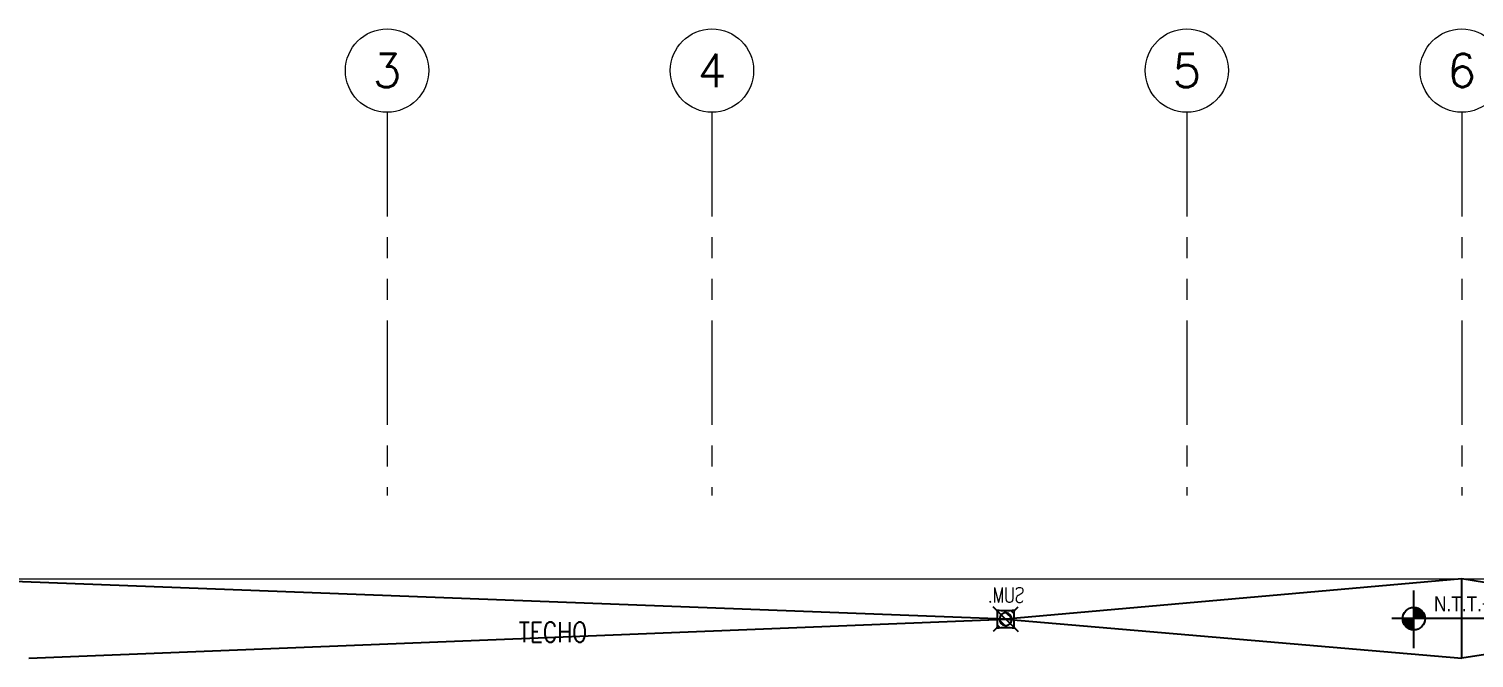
# Model space of a CAD drawing. Header units: millimetres. Extents: x -3 to 53, y -110 to 39.
# Drawn here: x 1.83 to 10.5, y -66.66 to -62.88 of the extents above; entities that cross this region are included whole.
import ezdxf
from ezdxf.enums import TextEntityAlignment as Align

# ---------------------------------------------------------------- set-up
doc = ezdxf.new("R2010")
doc.units = ezdxf.units.MM
doc.linetypes.add('PHANTOM', pattern=[63.5, 31.75, -6.35, 6.35, -6.35, 6.35, -6.35])
doc.linetypes.add('PHANTOM2', pattern=[1.25, 0.625, -0.125, 0.125, -0.125, 0.125, -0.125])
for name, color, linetype in [('A-EJES', 8, 'PHANTOM'), ('A-LINEAS', 8, 'Continuous'), ('A-NIVELES-NPT', 8, 'Continuous'), ('A-TEXTO-INDICACIONES', 8, 'Continuous'), ('DLP_TEXTO AMBIENTE', 8, 'Continuous')]:
    doc.layers.add(name, color=color, linetype=linetype)
doc.styles.add('R80', font='ARIALN.TTF', dxfattribs={"height": 2.03})
doc.styles.add('ROMANS', font='ROMANS.shx', dxfattribs={"oblique": 10})

# ---------------------------------------------------------------- blocks, each defined once
blk = doc.blocks.new('Ejes_Torre C')
at = {"layer": 'A-EJES', "color": 8, "linetype": 'PHANTOM2', "lineweight": 0}
for points in [[(3.975, 16.65), (3.975, 14.35)], [(5.925, 16.65), (5.925, 14.35)], [(8.775, 16.65), (8.775, 14.35)], [(10.425, 16.65), (10.425, 14.35)]]:
    blk.add_lwpolyline(points, dxfattribs=at)
at = {"layer": 'A-EJES', "color": 8, "linetype": 'Continuous', "lineweight": 0}
for centre in [(3.975, 16.9), (5.925, 16.9), (8.775, 16.9), (10.425, 16.9)]:
    blk.add_circle(centre, 0.25, dxfattribs=at)
at = {"layer": 'A-EJES', "color": 8, "linetype": 'Continuous', "lineweight": 0, "style": 'ROMANS'}
for s, p in [('3', (3.975, 16.9)), ('4', (5.925, 16.9)), ('5', (8.775, 16.9)), ('6', (10.425, 16.9))]:
    blk.add_text(s, height=0.2, dxfattribs=at).set_placement(p, align=Align.MIDDLE_CENTER)
blk = doc.blocks.new('*U255')
at = {"color": 8}
for p, q in [((-0.0526, 0.0526), (-0.0746, 0.0746)), ((-0.0526, -0.0526), (0.0526, 0.0526)), ((-0.051, 0.0331), (-0.0331, 0.051)), ((-0.0501, -0.008), (0.008, 0.05)), ((-0.008, -0.05), (0.0501, 0.008)), ((0.0526, 0.0526), (0.0746, 0.0746)), ((-0.0526, -0.0526), (-0.0746, -0.0746)), ((0.0331, -0.051), (0.051, -0.0331)), ((0.0526, -0.0526), (0.0746, -0.0746))]:
    blk.add_line(p, q, dxfattribs=at)
for centre, major_axis, start_param, end_param in [((0, 0.5882), (0.1673, 0.5115), 3.359812, 3.55544), ((-0.5912, 0), (-0.5144, 0.1682), 3.360366, 3.554886), ((0, 0), (0.0118, 0.036), 5.813820330443059, 12.09700563762265), ((0.5912, 0), (-0.5144, 0.1682), 0.218773, 0.413293), ((0, -0.5882), (-0.5115, 0.1673), -1.352577, -1.156949)]:
    blk.add_ellipse(centre, major_axis=major_axis, ratio=1, start_param=start_param, end_param=end_param, dxfattribs=at)
at = {"layer": 'A-TEXTO-INDICACIONES', "color": 8, "style": 'ROMANS', "width": 0.75}
blk.add_text('SUM.', height=0.09, dxfattribs=at).set_placement((-0.1125, 0.1003))
blk = doc.blocks.new('IISS-AZ')
at = {"color": 8}
for p, q in [((-41.0123, -0.2418, 0), (-47.3498, -0.0001, 0)), ((-38.2748, 0, 0), (-41.0123, -0.2418, 0)), ((-36.7373, -0.2418, 0), (-38.2748, 0, 0)), ((-38.2748, -0.475, 0), (-38.2748, 0, 0)), ((-46.8748, -0.475, 0), (-41.0123, -0.2418, 0)), ((-41.0123, -0.2418, 0), (-38.2748, -0.475, 0)), ((-36.7373, -0.2418, 0), (-38.2748, -0.475, 0))]:
    blk.add_line(p, q, dxfattribs=at)
at = {"ltscale": 0.05, "xscale": -1}
blk.add_blockref('*U255', (-41.0123, -0.2418, 0), dxfattribs=at)
blk = doc.blocks.new('TEXTO AMBIENTES AZ')
at = {"layer": 'DLP_TEXTO AMBIENTE', "color": 8, "lineweight": 0, "style": 'ROMANS', "width": 0.8}
blk.add_text('TECHO', height=0.12, dxfattribs=at).set_placement((3.6209, -0.379), align=Align.CENTER)
blk = doc.blocks.new('SIM NIVEL PLANTA')
at = {"linetype": 'Continuous'}
h = blk.add_hatch(dxfattribs=at)
h.set_pattern_fill('_USER', color=8, scale=0.089997, angle=45, style=0, pattern_type=0)
h.set_pattern_definition([(45, (31854.49523, 23864.84028), (-0.06363728001, 0.06363728001), [])])
h.paths.add_polyline_path([(-17.33, 0), (-15.98, 0, 0.409209), (-17.33, 1.33)])
h.paths.add_polyline_path([(-18.68, 0, 0.004279), (-18.68, -0.02, 0.414214), (-17.33, -1.37), (-17.33, 0)])
at = {"color": 8}
for p, q in [((-17.33, -3.58), (-17.33, 3.34)), ((-2, 0), (-20, 0))]:
    blk.add_line(p, q, dxfattribs=at)
at = {"color": 8, "linetype": 'Continuous'}
blk.add_circle((-17.33, -0.02), 1.35, dxfattribs=at)
at = {"color": 8, "style": 'R80'}
blk.add_attdef('N.P.T.+0.00', text='', height=1.8, dxfattribs=at).set_placement((-8.87, 1.77), align=Align.MIDDLE_CENTER)
blk = doc.blocks.new('arq.')
at = {"layer": 'A-LINEAS', "color": 8, "lineweight": 0}
blk.add_lwpolyline([(102.5627, -67.0888), (102.5627, -64.2889), (116.3127, -64.2888), (116.3127, -64.7638)], dxfattribs=at)
at = {"color": 8}
blk.add_blockref('IISS-AZ', (149.9127, -64.2888), dxfattribs=at)
at = {"layer": 'A-EJES', "color": 8, "lineweight": 0}
blk.add_blockref('Ejes_Torre C', (101.2127, -78.1388), dxfattribs=at)
at = {"layer": 'A-NIVELES-NPT', "color": 8, "lineweight": 0}
ref = blk.add_blockref('SIM NIVEL PLANTA', (112.2173, -64.5263, 0), dxfattribs=dict(at, xscale=0.05, yscale=0.05, zscale=0.05))
ref.add_attrib('N.P.T.+0.00', 'N.T.T.+37.85', dxfattribs={"layer": '0', "height": 0.09, "style": 'R80'}).set_placement((111.7738, -64.4377, 0), align=Align.MIDDLE_CENTER)
at = {"layer": 'DLP_TEXTO AMBIENTE', "color": 8}
blk.add_blockref('TEXTO AMBIENTES AZ', (102.5627, -64.2889), dxfattribs=at)

msp = doc.modelspace()

# ---------------------------------------------------------------- block references
at = {"color": 7}
msp.add_blockref('arq.', (-101.2125, -1.8936), dxfattribs=at)

doc.saveas('drawing.dxf')
